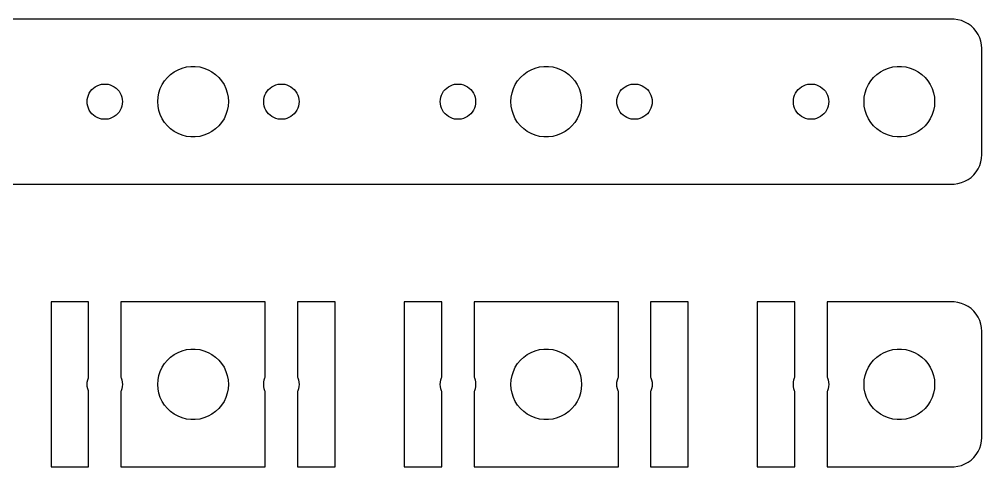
# Model space of a CAD drawing. Header units: metres. Extents: x -134 to 134, y -7 to 79.
# Drawn here: x 52.7 to 134.5, y 41 to 79 of the extents above; entities that cross this region are included whole.
import ezdxf

# ---------------------------------------------------------------- set-up
doc = ezdxf.new("R2010")
doc.units = ezdxf.units.M

msp = doc.modelspace()

# ---------------------------------------------------------------- linework, layer by layer
for p, q in [((132.157, 78.9951), (-132.157, 78.9951)), ((132.468, 78.9557), (132.157, 78.9951)), ((132.773, 78.8776), (132.468, 78.9557)), ((133.064, 78.7621), (132.773, 78.8776)), ((133.34, 78.6108), (133.064, 78.7621)), ((133.594, 78.4263), (133.34, 78.6108)), ((133.822, 78.2114), (133.594, 78.4263)), ((134.023, 77.9695), (133.822, 78.2114)), ((134.191, 77.7044), (134.023, 77.9695)), ((134.324, 77.4203), (134.191, 77.7044)), ((134.421, 77.1217), (134.324, 77.4203)), ((134.48, 76.8133), (134.421, 77.1217)), ((134.5, 76.5), (134.48, 76.8133)), ((134.5, 67.5), (134.5, 76.5)), ((65.5877, 74.3115), (65.8925, 74.533)), ((65.8925, 74.533), (66.2227, 74.7145)), ((66.2227, 74.7145), (66.573, 74.8532)), ((66.573, 74.8532), (66.9379, 74.9469)), ((66.9379, 74.9469), (67.3116, 74.9941)), ((67.3116, 74.9941), (67.6884, 74.9941)), ((67.6884, 74.9941), (68.0621, 74.9469)), ((68.0621, 74.9469), (68.427, 74.8532)), ((68.427, 74.8532), (68.7773, 74.7145)), ((68.7773, 74.7145), (69.1075, 74.533)), ((69.1075, 74.533), (69.4123, 74.3115)), ((95.5877, 74.3115), (95.8925, 74.533)), ((95.8925, 74.533), (96.2227, 74.7145)), ((96.2227, 74.7145), (96.573, 74.8532)), ((96.573, 74.8532), (96.9379, 74.9469)), ((96.9379, 74.9469), (97.3116, 74.9941)), ((97.3116, 74.9941), (97.6884, 74.9941)), ((97.6884, 74.9941), (98.0621, 74.9469)), ((98.0621, 74.9469), (98.427, 74.8532)), ((98.427, 74.8532), (98.7773, 74.7145)), ((98.7773, 74.7145), (99.1075, 74.533)), ((99.1075, 74.533), (99.4123, 74.3115)), ((125.588, 74.3115), (125.893, 74.533)), ((125.893, 74.533), (126.223, 74.7145)), ((126.223, 74.7145), (126.573, 74.8532)), ((126.573, 74.8532), (126.938, 74.9469)), ((126.938, 74.9469), (127.312, 74.9941)), ((127.312, 74.9941), (127.688, 74.9941)), ((127.688, 74.9941), (128.062, 74.9469)), ((128.062, 74.9469), (128.427, 74.8532)), ((128.427, 74.8532), (128.777, 74.7145)), ((128.777, 74.7145), (129.107, 74.533)), ((129.107, 74.533), (129.412, 74.3115)), ((64.8711, 73.4453), (65.073, 73.7634)), ((65.073, 73.7634), (65.3131, 74.0536)), ((65.3131, 74.0536), (65.5877, 74.3115)), ((69.4123, 74.3115), (69.6869, 74.0536)), ((69.6869, 74.0536), (69.927, 73.7634)), ((69.927, 73.7634), (70.1289, 73.4453)), ((94.8711, 73.4453), (95.073, 73.7634)), ((95.073, 73.7634), (95.3131, 74.0536)), ((95.3131, 74.0536), (95.5877, 74.3115)), ((99.4123, 74.3115), (99.6869, 74.0536)), ((99.6869, 74.0536), (99.927, 73.7634)), ((99.927, 73.7634), (100.129, 73.4453)), ((124.871, 73.4453), (125.073, 73.7634)), ((125.073, 73.7634), (125.313, 74.0536)), ((125.313, 74.0536), (125.588, 74.3115)), ((129.412, 74.3115), (129.687, 74.0536)), ((129.687, 74.0536), (129.927, 73.7634)), ((129.927, 73.7634), (130.129, 73.4453)), ((58.6855, 72.7226), (58.7865, 72.8817)), ((58.7865, 72.8817), (58.9065, 73.0268)), ((58.9065, 73.0268), (59.0439, 73.1558)), ((59.0439, 73.1558), (59.1963, 73.2665)), ((59.1963, 73.2665), (59.3613, 73.3572)), ((59.3613, 73.3572), (59.5365, 73.4266)), ((59.5365, 73.4266), (59.7189, 73.4734)), ((59.7189, 73.4734), (59.9058, 73.497)), ((59.9058, 73.497), (60.0942, 73.497)), ((60.0942, 73.497), (60.2811, 73.4734)), ((60.2811, 73.4734), (60.4635, 73.4266)), ((60.4635, 73.4266), (60.6387, 73.3572)), ((60.6387, 73.3572), (60.8037, 73.2665)), ((60.8037, 73.2665), (60.9561, 73.1558)), ((60.9561, 73.1558), (61.0934, 73.0268)), ((61.0934, 73.0268), (61.2135, 72.8817)), ((61.2135, 72.8817), (61.3145, 72.7226)), ((64.5943, 72.7461), (64.7107, 73.1044)), ((64.7107, 73.1044), (64.8711, 73.4453)), ((70.1289, 73.4453), (70.2893, 73.1044)), ((70.2893, 73.1044), (70.4057, 72.7461)), ((73.6855, 72.7226), (73.7865, 72.8817)), ((73.7865, 72.8817), (73.9065, 73.0268)), ((73.9065, 73.0268), (74.0439, 73.1558)), ((74.0439, 73.1558), (74.1963, 73.2665)), ((74.1963, 73.2665), (74.3613, 73.3572)), ((74.3613, 73.3572), (74.5365, 73.4266)), ((74.5365, 73.4266), (74.7189, 73.4734)), ((74.7189, 73.4734), (74.9058, 73.497)), ((74.9058, 73.497), (75.0942, 73.497)), ((75.0942, 73.497), (75.2811, 73.4734)), ((75.2811, 73.4734), (75.4635, 73.4266)), ((75.4635, 73.4266), (75.6387, 73.3572)), ((75.6387, 73.3572), (75.8037, 73.2665)), ((75.8037, 73.2665), (75.9561, 73.1558)), ((75.9561, 73.1558), (76.0934, 73.0268)), ((76.0934, 73.0268), (76.2135, 72.8817)), ((76.2135, 72.8817), (76.3145, 72.7226)), ((88.6855, 72.7226), (88.7865, 72.8817)), ((88.7865, 72.8817), (88.9065, 73.0268)), ((88.9065, 73.0268), (89.0439, 73.1558)), ((89.0439, 73.1558), (89.1963, 73.2665)), ((89.1963, 73.2665), (89.3613, 73.3572)), ((89.3613, 73.3572), (89.5365, 73.4266)), ((89.5365, 73.4266), (89.7189, 73.4734)), ((89.7189, 73.4734), (89.9058, 73.497)), ((89.9058, 73.497), (90.0942, 73.497)), ((90.0942, 73.497), (90.2811, 73.4734)), ((90.2811, 73.4734), (90.4635, 73.4266)), ((90.4635, 73.4266), (90.6387, 73.3572)), ((90.6387, 73.3572), (90.8037, 73.2665)), ((90.8037, 73.2665), (90.9561, 73.1558)), ((90.9561, 73.1558), (91.0934, 73.0268)), ((91.0934, 73.0268), (91.2135, 72.8817)), ((91.2135, 72.8817), (91.3145, 72.7226)), ((94.5943, 72.7461), (94.7107, 73.1044)), ((94.7107, 73.1044), (94.8711, 73.4453)), ((100.129, 73.4453), (100.289, 73.1044)), ((100.289, 73.1044), (100.406, 72.7461)), ((103.686, 72.7226), (103.786, 72.8817)), ((103.786, 72.8817), (103.907, 73.0268)), ((103.907, 73.0268), (104.044, 73.1558)), ((104.044, 73.1558), (104.196, 73.2665)), ((104.196, 73.2665), (104.361, 73.3572)), ((104.361, 73.3572), (104.536, 73.4266)), ((104.536, 73.4266), (104.719, 73.4734)), ((104.719, 73.4734), (104.906, 73.497)), ((104.906, 73.497), (105.094, 73.497)), ((105.094, 73.497), (105.281, 73.4734)), ((105.281, 73.4734), (105.464, 73.4266)), ((105.464, 73.4266), (105.639, 73.3572)), ((105.639, 73.3572), (105.804, 73.2665)), ((105.804, 73.2665), (105.956, 73.1558)), ((105.956, 73.1558), (106.093, 73.0268)), ((106.093, 73.0268), (106.214, 72.8817)), ((106.214, 72.8817), (106.314, 72.7226)), ((118.686, 72.7226), (118.786, 72.8817)), ((118.786, 72.8817), (118.907, 73.0268)), ((118.907, 73.0268), (119.044, 73.1558)), ((119.044, 73.1558), (119.196, 73.2665)), ((119.196, 73.2665), (119.361, 73.3572)), ((119.361, 73.3572), (119.536, 73.4266)), ((119.536, 73.4266), (119.719, 73.4734)), ((119.719, 73.4734), (119.906, 73.497)), ((119.906, 73.497), (120.094, 73.497)), ((120.094, 73.497), (120.281, 73.4734)), ((120.281, 73.4734), (120.464, 73.4266)), ((120.464, 73.4266), (120.639, 73.3572)), ((120.639, 73.3572), (120.804, 73.2665)), ((120.804, 73.2665), (120.956, 73.1558)), ((120.956, 73.1558), (121.093, 73.0268)), ((121.093, 73.0268), (121.214, 72.8817)), ((121.214, 72.8817), (121.314, 72.7226)), ((124.594, 72.7461), (124.711, 73.1044)), ((124.711, 73.1044), (124.871, 73.4453)), ((130.129, 73.4453), (130.289, 73.1044)), ((130.289, 73.1044), (130.406, 72.7461)), ((58.5, 72), (58.5118, 72.188)), ((58.5118, 71.812), (58.5, 72)), ((58.5118, 72.188), (58.5471, 72.373)), ((58.5471, 72.373), (58.6053, 72.5522)), ((58.6053, 72.5522), (58.6855, 72.7226)), ((61.3145, 72.7226), (61.3947, 72.5522)), ((61.3947, 72.5522), (61.4529, 72.373)), ((61.4529, 72.373), (61.4882, 72.188)), ((61.4882, 72.188), (61.5, 72)), ((61.5, 72), (61.4882, 71.812)), ((64.5, 72), (64.5237, 72.376)), ((64.5237, 71.624), (64.5, 72)), ((64.5237, 72.376), (64.5943, 72.7461)), ((70.4057, 72.7461), (70.4763, 72.376)), ((70.4763, 72.376), (70.5, 72)), ((70.5, 72), (70.4763, 71.624)), ((73.5, 72), (73.5118, 72.188)), ((73.5118, 71.812), (73.5, 72)), ((73.5118, 72.188), (73.5471, 72.373)), ((73.5471, 72.373), (73.6053, 72.5522)), ((73.6053, 72.5522), (73.6855, 72.7226)), ((76.3145, 72.7226), (76.3947, 72.5522)), ((76.3947, 72.5522), (76.4529, 72.373)), ((76.4529, 72.373), (76.4882, 72.188)), ((76.4882, 72.188), (76.5, 72)), ((76.5, 72), (76.4882, 71.812)), ((88.5, 72), (88.5118, 72.188)), ((88.5118, 71.812), (88.5, 72)), ((88.5118, 72.188), (88.5471, 72.373)), ((88.5471, 72.373), (88.6053, 72.5522)), ((88.6053, 72.5522), (88.6855, 72.7226)), ((91.3145, 72.7226), (91.3947, 72.5522)), ((91.3947, 72.5522), (91.4529, 72.373)), ((91.4529, 72.373), (91.4882, 72.188)), ((91.4882, 72.188), (91.5, 72)), ((91.5, 72), (91.4882, 71.812)), ((94.5, 72), (94.5237, 72.376)), ((94.5237, 71.624), (94.5, 72)), ((94.5237, 72.376), (94.5943, 72.7461)), ((100.406, 72.7461), (100.476, 72.376)), ((100.476, 72.376), (100.5, 72)), ((100.5, 72), (100.476, 71.624)), ((103.5, 72), (103.512, 72.188)), ((103.512, 71.812), (103.5, 72)), ((103.512, 72.188), (103.547, 72.373)), ((103.547, 72.373), (103.605, 72.5522)), ((103.605, 72.5522), (103.686, 72.7226)), ((106.314, 72.7226), (106.395, 72.5522)), ((106.395, 72.5522), (106.453, 72.373)), ((106.453, 72.373), (106.488, 72.188)), ((106.488, 72.188), (106.5, 72)), ((106.5, 72), (106.488, 71.812)), ((118.5, 72), (118.512, 72.188)), ((118.512, 71.812), (118.5, 72)), ((118.512, 72.188), (118.547, 72.373)), ((118.547, 72.373), (118.605, 72.5522)), ((118.605, 72.5522), (118.686, 72.7226)), ((121.314, 72.7226), (121.395, 72.5522)), ((121.395, 72.5522), (121.453, 72.373)), ((121.453, 72.373), (121.488, 72.188)), ((121.488, 72.188), (121.5, 72)), ((121.5, 72), (121.488, 71.812)), ((124.5, 72), (124.524, 72.376)), ((124.524, 71.624), (124.5, 72)), ((124.524, 72.376), (124.594, 72.7461)), ((130.406, 72.7461), (130.476, 72.376)), ((130.476, 72.376), (130.5, 72)), ((130.5, 72), (130.476, 71.624)), ((58.5471, 71.627), (58.5118, 71.812)), ((58.6053, 71.4478), (58.5471, 71.627)), ((58.6855, 71.2774), (58.6053, 71.4478)), ((58.7865, 71.1183), (58.6855, 71.2774)), ((61.3145, 71.2774), (61.2135, 71.1183)), ((61.3947, 71.4478), (61.3145, 71.2774)), ((61.4529, 71.627), (61.3947, 71.4478)), ((61.4882, 71.812), (61.4529, 71.627)), ((64.5943, 71.2539), (64.5237, 71.624)), ((64.7107, 70.8956), (64.5943, 71.2539)), ((70.4057, 71.2539), (70.2893, 70.8956)), ((70.4763, 71.624), (70.4057, 71.2539)), ((73.5471, 71.627), (73.5118, 71.812)), ((73.6053, 71.4478), (73.5471, 71.627)), ((73.6855, 71.2774), (73.6053, 71.4478)), ((73.7865, 71.1183), (73.6855, 71.2774)), ((76.3145, 71.2774), (76.2135, 71.1183)), ((76.3947, 71.4478), (76.3145, 71.2774)), ((76.4529, 71.627), (76.3947, 71.4478)), ((76.4882, 71.812), (76.4529, 71.627)), ((88.5471, 71.627), (88.5118, 71.812)), ((88.6053, 71.4478), (88.5471, 71.627)), ((88.6855, 71.2774), (88.6053, 71.4478)), ((88.7865, 71.1183), (88.6855, 71.2774)), ((91.3145, 71.2774), (91.2135, 71.1183)), ((91.3947, 71.4478), (91.3145, 71.2774)), ((91.4529, 71.627), (91.3947, 71.4478)), ((91.4882, 71.812), (91.4529, 71.627)), ((94.5943, 71.2539), (94.5237, 71.624)), ((94.7107, 70.8956), (94.5943, 71.2539)), ((100.406, 71.2539), (100.289, 70.8956)), ((100.476, 71.624), (100.406, 71.2539)), ((103.547, 71.627), (103.512, 71.812)), ((103.605, 71.4478), (103.547, 71.627)), ((103.686, 71.2774), (103.605, 71.4478)), ((103.786, 71.1183), (103.686, 71.2774)), ((106.314, 71.2774), (106.214, 71.1183)), ((106.395, 71.4478), (106.314, 71.2774)), ((106.453, 71.627), (106.395, 71.4478)), ((106.488, 71.812), (106.453, 71.627)), ((118.547, 71.627), (118.512, 71.812)), ((118.605, 71.4478), (118.547, 71.627)), ((118.686, 71.2774), (118.605, 71.4478)), ((118.786, 71.1183), (118.686, 71.2774)), ((121.314, 71.2774), (121.214, 71.1183)), ((121.395, 71.4478), (121.314, 71.2774)), ((121.453, 71.627), (121.395, 71.4478)), ((121.488, 71.812), (121.453, 71.627)), ((124.594, 71.2539), (124.524, 71.624)), ((124.711, 70.8956), (124.594, 71.2539)), ((130.406, 71.2539), (130.289, 70.8956)), ((130.476, 71.624), (130.406, 71.2539)), ((58.9065, 70.9732), (58.7865, 71.1183)), ((59.0439, 70.8442), (58.9065, 70.9732)), ((59.1963, 70.7335), (59.0439, 70.8442)), ((59.3613, 70.6428), (59.1963, 70.7335)), ((59.5365, 70.5734), (59.3613, 70.6428)), ((59.7189, 70.5266), (59.5365, 70.5734)), ((59.9058, 70.503), (59.7189, 70.5266)), ((60.0942, 70.503), (59.9058, 70.503)), ((60.2811, 70.5266), (60.0942, 70.503)), ((60.4635, 70.5734), (60.2811, 70.5266)), ((60.6387, 70.6428), (60.4635, 70.5734)), ((60.8037, 70.7335), (60.6387, 70.6428)), ((60.9561, 70.8442), (60.8037, 70.7335)), ((61.0934, 70.9732), (60.9561, 70.8442)), ((61.2135, 71.1183), (61.0934, 70.9732)), ((64.8711, 70.5547), (64.7107, 70.8956)), ((65.073, 70.2366), (64.8711, 70.5547)), ((70.1289, 70.5547), (69.927, 70.2366)), ((70.2893, 70.8956), (70.1289, 70.5547)), ((73.9065, 70.9732), (73.7865, 71.1183)), ((74.0439, 70.8442), (73.9065, 70.9732)), ((74.1963, 70.7335), (74.0439, 70.8442)), ((74.3613, 70.6428), (74.1963, 70.7335)), ((74.5365, 70.5734), (74.3613, 70.6428)), ((74.7189, 70.5266), (74.5365, 70.5734)), ((74.9058, 70.503), (74.7189, 70.5266)), ((75.0942, 70.503), (74.9058, 70.503)), ((75.2811, 70.5266), (75.0942, 70.503)), ((75.4635, 70.5734), (75.2811, 70.5266)), ((75.6387, 70.6428), (75.4635, 70.5734)), ((75.8037, 70.7335), (75.6387, 70.6428)), ((75.9561, 70.8442), (75.8037, 70.7335)), ((76.0934, 70.9732), (75.9561, 70.8442)), ((76.2135, 71.1183), (76.0934, 70.9732)), ((88.9065, 70.9732), (88.7865, 71.1183)), ((89.0439, 70.8442), (88.9065, 70.9732)), ((89.1963, 70.7335), (89.0439, 70.8442)), ((89.3613, 70.6428), (89.1963, 70.7335)), ((89.5365, 70.5734), (89.3613, 70.6428)), ((89.7189, 70.5266), (89.5365, 70.5734)), ((89.9058, 70.503), (89.7189, 70.5266)), ((90.0942, 70.503), (89.9058, 70.503)), ((90.2811, 70.5266), (90.0942, 70.503)), ((90.4635, 70.5734), (90.2811, 70.5266)), ((90.6387, 70.6428), (90.4635, 70.5734)), ((90.8037, 70.7335), (90.6387, 70.6428)), ((90.9561, 70.8442), (90.8037, 70.7335)), ((91.0934, 70.9732), (90.9561, 70.8442)), ((91.2135, 71.1183), (91.0934, 70.9732)), ((94.8711, 70.5547), (94.7107, 70.8956)), ((95.073, 70.2366), (94.8711, 70.5547)), ((100.129, 70.5547), (99.927, 70.2366)), ((100.289, 70.8956), (100.129, 70.5547)), ((103.907, 70.9732), (103.786, 71.1183)), ((104.044, 70.8442), (103.907, 70.9732)), ((104.196, 70.7335), (104.044, 70.8442)), ((104.361, 70.6428), (104.196, 70.7335)), ((104.536, 70.5734), (104.361, 70.6428)), ((104.719, 70.5266), (104.536, 70.5734)), ((104.906, 70.503), (104.719, 70.5266)), ((105.094, 70.503), (104.906, 70.503)), ((105.281, 70.5266), (105.094, 70.503)), ((105.464, 70.5734), (105.281, 70.5266)), ((105.639, 70.6428), (105.464, 70.5734)), ((105.804, 70.7335), (105.639, 70.6428)), ((105.956, 70.8442), (105.804, 70.7335)), ((106.093, 70.9732), (105.956, 70.8442)), ((106.214, 71.1183), (106.093, 70.9732)), ((118.907, 70.9732), (118.786, 71.1183)), ((119.044, 70.8442), (118.907, 70.9732)), ((119.196, 70.7335), (119.044, 70.8442)), ((119.361, 70.6428), (119.196, 70.7335)), ((119.536, 70.5734), (119.361, 70.6428)), ((119.719, 70.5266), (119.536, 70.5734)), ((119.906, 70.503), (119.719, 70.5266)), ((120.094, 70.503), (119.906, 70.503)), ((120.281, 70.5266), (120.094, 70.503)), ((120.464, 70.5734), (120.281, 70.5266)), ((120.639, 70.6428), (120.464, 70.5734)), ((120.804, 70.7335), (120.639, 70.6428)), ((120.956, 70.8442), (120.804, 70.7335)), ((121.093, 70.9732), (120.956, 70.8442)), ((121.214, 71.1183), (121.093, 70.9732)), ((124.871, 70.5547), (124.711, 70.8956)), ((125.073, 70.2366), (124.871, 70.5547)), ((130.129, 70.5547), (129.927, 70.2366)), ((130.289, 70.8956), (130.129, 70.5547)), ((65.3131, 69.9464), (65.073, 70.2366)), ((65.5877, 69.6885), (65.3131, 69.9464)), ((65.8925, 69.467), (65.5877, 69.6885)), ((69.4123, 69.6885), (69.1075, 69.467)), ((69.6869, 69.9464), (69.4123, 69.6885)), ((69.927, 70.2366), (69.6869, 69.9464)), ((95.3131, 69.9464), (95.073, 70.2366)), ((95.5877, 69.6885), (95.3131, 69.9464)), ((95.8925, 69.467), (95.5877, 69.6885)), ((99.4123, 69.6885), (99.1075, 69.467)), ((99.6869, 69.9464), (99.4123, 69.6885)), ((99.927, 70.2366), (99.6869, 69.9464)), ((125.313, 69.9464), (125.073, 70.2366)), ((125.588, 69.6885), (125.313, 69.9464)), ((125.893, 69.467), (125.588, 69.6885)), ((129.412, 69.6885), (129.107, 69.467)), ((129.687, 69.9464), (129.412, 69.6885)), ((129.927, 70.2366), (129.687, 69.9464)), ((66.2227, 69.2855), (65.8925, 69.467)), ((66.573, 69.1468), (66.2227, 69.2855)), ((66.9379, 69.0531), (66.573, 69.1468)), ((67.3116, 69.0059), (66.9379, 69.0531)), ((67.6884, 69.0059), (67.3116, 69.0059)), ((68.0621, 69.0531), (67.6884, 69.0059)), ((68.427, 69.1468), (68.0621, 69.0531)), ((68.7773, 69.2855), (68.427, 69.1468)), ((69.1075, 69.467), (68.7773, 69.2855)), ((96.2227, 69.2855), (95.8925, 69.467)), ((96.573, 69.1468), (96.2227, 69.2855)), ((96.9379, 69.0531), (96.573, 69.1468)), ((97.3116, 69.0059), (96.9379, 69.0531)), ((97.6884, 69.0059), (97.3116, 69.0059)), ((98.0621, 69.0531), (97.6884, 69.0059)), ((98.427, 69.1468), (98.0621, 69.0531)), ((98.7773, 69.2855), (98.427, 69.1468)), ((99.1075, 69.467), (98.7773, 69.2855)), ((126.223, 69.2855), (125.893, 69.467)), ((126.573, 69.1468), (126.223, 69.2855)), ((126.938, 69.0531), (126.573, 69.1468)), ((127.312, 69.0059), (126.938, 69.0531)), ((127.688, 69.0059), (127.312, 69.0059)), ((128.062, 69.0531), (127.688, 69.0059)), ((128.427, 69.1468), (128.062, 69.0531)), ((128.777, 69.2855), (128.427, 69.1468)), ((129.107, 69.467), (128.777, 69.2855)), ((134.421, 66.8783), (134.48, 67.1867)), ((134.48, 67.1867), (134.5, 67.5)), ((134.023, 66.0305), (134.191, 66.2956)), ((134.191, 66.2956), (134.324, 66.5797)), ((134.324, 66.5797), (134.421, 66.8783)), ((133.34, 65.3892), (133.594, 65.5737)), ((133.594, 65.5737), (133.822, 65.7886)), ((133.822, 65.7886), (134.023, 66.0305)), ((-132.157, 65.0049), (132.157, 65.0049)), ((132.157, 65.0049), (132.468, 65.0443)), ((132.468, 65.0443), (132.773, 65.1224)), ((132.773, 65.1224), (133.064, 65.2379)), ((133.064, 65.2379), (133.34, 65.3892)), ((58.6278, 54.9951), (55.4336, 54.9951)), ((55.4336, 54.9951), (55.4336, 41.0049)), ((58.6278, 48.6), (58.6278, 54.9951)), ((73.6278, 54.9951), (61.3722, 54.9951)), ((61.3722, 54.9951), (61.3722, 48.6)), ((73.6278, 48.6), (73.6278, 54.9951)), ((79.5664, 54.9951), (76.3722, 54.9951)), ((76.3722, 54.9951), (76.3722, 48.6)), ((79.5664, 41.0049), (79.5664, 54.9951)), ((88.6278, 54.9951), (85.4336, 54.9951)), ((85.4336, 54.9951), (85.4336, 41.0049)), ((88.6278, 48.6), (88.6278, 54.9951)), ((103.628, 54.9951), (91.3722, 54.9951)), ((91.3722, 54.9951), (91.3722, 48.6)), ((103.628, 48.6), (103.628, 54.9951)), ((109.566, 54.9951), (106.372, 54.9951)), ((106.372, 54.9951), (106.372, 48.6)), ((109.566, 41.0049), (109.566, 54.9951)), ((118.628, 54.9951), (115.434, 54.9951)), ((115.434, 54.9951), (115.434, 41.0049)), ((118.628, 48.6), (118.628, 54.9951)), ((132.157, 54.9951), (121.372, 54.9951)), ((121.372, 54.9951), (121.372, 48.6)), ((132.468, 54.9557), (132.157, 54.9951)), ((132.773, 54.8776), (132.468, 54.9557)), ((133.064, 54.7621), (132.773, 54.8776)), ((133.34, 54.6108), (133.064, 54.7621)), ((133.594, 54.4263), (133.34, 54.6108)), ((133.822, 54.2114), (133.594, 54.4263)), ((134.023, 53.9695), (133.822, 54.2114)), ((134.191, 53.7044), (134.023, 53.9695)), ((134.324, 53.4203), (134.191, 53.7044)), ((134.421, 53.1217), (134.324, 53.4203)), ((134.48, 52.8133), (134.421, 53.1217)), ((134.5, 52.5), (134.48, 52.8133)), ((134.5, 43.5), (134.5, 52.5)), ((65.8925, 50.533), (66.2227, 50.7145)), ((66.2227, 50.7145), (66.573, 50.8532)), ((66.573, 50.8532), (66.9379, 50.9469)), ((66.9379, 50.9469), (67.3116, 50.9941)), ((67.3116, 50.9941), (67.6884, 50.9941)), ((67.6884, 50.9941), (68.0621, 50.9469)), ((68.0621, 50.9469), (68.427, 50.8532)), ((68.427, 50.8532), (68.7773, 50.7145)), ((68.7773, 50.7145), (69.1075, 50.533)), ((95.8925, 50.533), (96.2227, 50.7145)), ((96.2227, 50.7145), (96.573, 50.8532)), ((96.573, 50.8532), (96.9379, 50.9469)), ((96.9379, 50.9469), (97.3116, 50.9941)), ((97.3116, 50.9941), (97.6884, 50.9941)), ((97.6884, 50.9941), (98.0621, 50.9469)), ((98.0621, 50.9469), (98.427, 50.8532)), ((98.427, 50.8532), (98.7773, 50.7145)), ((98.7773, 50.7145), (99.1075, 50.533)), ((125.893, 50.533), (126.223, 50.7145)), ((126.223, 50.7145), (126.573, 50.8532)), ((126.573, 50.8532), (126.938, 50.9469)), ((126.938, 50.9469), (127.312, 50.9941)), ((127.312, 50.9941), (127.688, 50.9941)), ((127.688, 50.9941), (128.062, 50.9469)), ((128.062, 50.9469), (128.427, 50.8532)), ((128.427, 50.8532), (128.777, 50.7145)), ((128.777, 50.7145), (129.107, 50.533)), ((65.073, 49.7634), (65.3131, 50.0536)), ((65.3131, 50.0536), (65.5877, 50.3115)), ((65.5877, 50.3115), (65.8925, 50.533)), ((69.1075, 50.533), (69.4123, 50.3115)), ((69.4123, 50.3115), (69.6869, 50.0536)), ((69.6869, 50.0536), (69.927, 49.7634)), ((95.073, 49.7634), (95.3131, 50.0536)), ((95.3131, 50.0536), (95.5877, 50.3115)), ((95.5877, 50.3115), (95.8925, 50.533)), ((99.1075, 50.533), (99.4123, 50.3115)), ((99.4123, 50.3115), (99.6869, 50.0536)), ((99.6869, 50.0536), (99.927, 49.7634)), ((125.073, 49.7634), (125.313, 50.0536)), ((125.313, 50.0536), (125.588, 50.3115)), ((125.588, 50.3115), (125.893, 50.533)), ((129.107, 50.533), (129.412, 50.3115)), ((129.412, 50.3115), (129.687, 50.0536)), ((129.687, 50.0536), (129.927, 49.7634)), ((64.5943, 48.7461), (64.7107, 49.1044)), ((64.7107, 49.1044), (64.8711, 49.4453)), ((64.8711, 49.4453), (65.073, 49.7634)), ((69.927, 49.7634), (70.1289, 49.4453)), ((70.1289, 49.4453), (70.2893, 49.1044)), ((70.2893, 49.1044), (70.4057, 48.7461)), ((94.5943, 48.7461), (94.7107, 49.1044)), ((94.7107, 49.1044), (94.8711, 49.4453)), ((94.8711, 49.4453), (95.073, 49.7634)), ((99.927, 49.7634), (100.129, 49.4453)), ((100.129, 49.4453), (100.289, 49.1044)), ((100.289, 49.1044), (100.406, 48.7461)), ((124.594, 48.7461), (124.711, 49.1044)), ((124.711, 49.1044), (124.871, 49.4453)), ((124.871, 49.4453), (125.073, 49.7634)), ((129.927, 49.7634), (130.129, 49.4453)), ((130.129, 49.4453), (130.289, 49.1044)), ((130.289, 49.1044), (130.406, 48.7461)), ((58.5118, 48.188), (58.5471, 48.373)), ((58.5471, 48.373), (58.6053, 48.5522)), ((58.6053, 48.5522), (58.6278, 48.6)), ((61.3722, 48.6), (61.3947, 48.5522)), ((61.3947, 48.5522), (61.4529, 48.373)), ((61.4529, 48.373), (61.4882, 48.188)), ((64.5, 48), (64.5237, 48.376)), ((64.5237, 48.376), (64.5943, 48.7461)), ((70.4057, 48.7461), (70.4763, 48.376)), ((70.4763, 48.376), (70.5, 48)), ((73.5118, 48.188), (73.5471, 48.373)), ((73.5471, 48.373), (73.6053, 48.5522)), ((73.6053, 48.5522), (73.6278, 48.6)), ((76.3722, 48.6), (76.3947, 48.5522)), ((76.3947, 48.5522), (76.4529, 48.373)), ((76.4529, 48.373), (76.4882, 48.188)), ((88.5118, 48.188), (88.5471, 48.373)), ((88.5471, 48.373), (88.6053, 48.5522)), ((88.6053, 48.5522), (88.6278, 48.6)), ((91.3722, 48.6), (91.3947, 48.5522)), ((91.3947, 48.5522), (91.4529, 48.373)), ((91.4529, 48.373), (91.4882, 48.188)), ((94.5, 48), (94.5237, 48.376)), ((94.5237, 48.376), (94.5943, 48.7461)), ((100.406, 48.7461), (100.476, 48.376)), ((100.476, 48.376), (100.5, 48)), ((103.512, 48.188), (103.547, 48.373)), ((103.547, 48.373), (103.605, 48.5522)), ((103.605, 48.5522), (103.628, 48.6)), ((106.372, 48.6), (106.395, 48.5522)), ((106.395, 48.5522), (106.453, 48.373)), ((106.453, 48.373), (106.488, 48.188)), ((118.512, 48.188), (118.547, 48.373)), ((118.547, 48.373), (118.605, 48.5522)), ((118.605, 48.5522), (118.628, 48.6)), ((121.372, 48.6), (121.395, 48.5522)), ((121.395, 48.5522), (121.453, 48.373)), ((121.453, 48.373), (121.488, 48.188)), ((124.5, 48), (124.524, 48.376)), ((124.524, 48.376), (124.594, 48.7461)), ((130.406, 48.7461), (130.476, 48.376)), ((130.476, 48.376), (130.5, 48)), ((58.5, 48), (58.5118, 48.188)), ((58.5118, 47.812), (58.5, 48)), ((58.5471, 47.627), (58.5118, 47.812)), ((58.6053, 47.4478), (58.5471, 47.627)), ((58.6278, 47.4), (58.6053, 47.4478)), ((61.3947, 47.4478), (61.3722, 47.4)), ((61.4529, 47.627), (61.3947, 47.4478)), ((61.4882, 47.812), (61.4529, 47.627)), ((61.4882, 48.188), (61.5, 48)), ((61.5, 48), (61.4882, 47.812)), ((64.5237, 47.624), (64.5, 48)), ((64.5943, 47.2539), (64.5237, 47.624)), ((70.4763, 47.624), (70.4057, 47.2539)), ((70.5, 48), (70.4763, 47.624)), ((73.5, 48), (73.5118, 48.188)), ((73.5118, 47.812), (73.5, 48)), ((73.5471, 47.627), (73.5118, 47.812)), ((73.6053, 47.4478), (73.5471, 47.627)), ((73.6278, 47.4), (73.6053, 47.4478)), ((76.3947, 47.4478), (76.3722, 47.4)), ((76.4529, 47.627), (76.3947, 47.4478)), ((76.4882, 47.812), (76.4529, 47.627)), ((76.4882, 48.188), (76.5, 48)), ((76.5, 48), (76.4882, 47.812)), ((88.5, 48), (88.5118, 48.188)), ((88.5118, 47.812), (88.5, 48)), ((88.5471, 47.627), (88.5118, 47.812)), ((88.6053, 47.4478), (88.5471, 47.627)), ((88.6278, 47.4), (88.6053, 47.4478)), ((91.3947, 47.4478), (91.3722, 47.4)), ((91.4529, 47.627), (91.3947, 47.4478)), ((91.4882, 47.812), (91.4529, 47.627)), ((91.4882, 48.188), (91.5, 48)), ((91.5, 48), (91.4882, 47.812)), ((94.5237, 47.624), (94.5, 48)), ((94.5943, 47.2539), (94.5237, 47.624)), ((100.476, 47.624), (100.406, 47.2539)), ((100.5, 48), (100.476, 47.624)), ((103.5, 48), (103.512, 48.188)), ((103.512, 47.812), (103.5, 48)), ((103.547, 47.627), (103.512, 47.812)), ((103.605, 47.4478), (103.547, 47.627)), ((103.628, 47.4), (103.605, 47.4478)), ((106.395, 47.4478), (106.372, 47.4)), ((106.453, 47.627), (106.395, 47.4478)), ((106.488, 47.812), (106.453, 47.627)), ((106.488, 48.188), (106.5, 48)), ((106.5, 48), (106.488, 47.812)), ((118.5, 48), (118.512, 48.188)), ((118.512, 47.812), (118.5, 48)), ((118.547, 47.627), (118.512, 47.812)), ((118.605, 47.4478), (118.547, 47.627)), ((118.628, 47.4), (118.605, 47.4478)), ((121.395, 47.4478), (121.372, 47.4)), ((121.453, 47.627), (121.395, 47.4478)), ((121.488, 47.812), (121.453, 47.627)), ((121.488, 48.188), (121.5, 48)), ((121.5, 48), (121.488, 47.812)), ((124.524, 47.624), (124.5, 48)), ((124.594, 47.2539), (124.524, 47.624)), ((130.476, 47.624), (130.406, 47.2539)), ((130.5, 48), (130.476, 47.624)), ((58.6278, 41.0049), (58.6278, 47.4)), ((61.3722, 47.4), (61.3722, 41.0049)), ((64.7107, 46.8956), (64.5943, 47.2539)), ((64.8711, 46.5547), (64.7107, 46.8956)), ((70.2893, 46.8956), (70.1289, 46.5547)), ((70.4057, 47.2539), (70.2893, 46.8956)), ((73.6278, 41.0049), (73.6278, 47.4)), ((76.3722, 47.4), (76.3722, 41.0049)), ((88.6278, 41.0049), (88.6278, 47.4)), ((91.3722, 47.4), (91.3722, 41.0049)), ((94.7107, 46.8956), (94.5943, 47.2539)), ((94.8711, 46.5547), (94.7107, 46.8956)), ((100.289, 46.8956), (100.129, 46.5547)), ((100.406, 47.2539), (100.289, 46.8956)), ((103.628, 41.0049), (103.628, 47.4)), ((106.372, 47.4), (106.372, 41.0049)), ((118.628, 41.0049), (118.628, 47.4)), ((121.372, 47.4), (121.372, 41.0049)), ((124.711, 46.8956), (124.594, 47.2539)), ((124.871, 46.5547), (124.711, 46.8956)), ((130.289, 46.8956), (130.129, 46.5547)), ((130.406, 47.2539), (130.289, 46.8956)), ((65.073, 46.2366), (64.8711, 46.5547)), ((65.3131, 45.9464), (65.073, 46.2366)), ((65.5877, 45.6885), (65.3131, 45.9464)), ((69.6869, 45.9464), (69.4123, 45.6885)), ((69.927, 46.2366), (69.6869, 45.9464)), ((70.1289, 46.5547), (69.927, 46.2366)), ((95.073, 46.2366), (94.8711, 46.5547)), ((95.3131, 45.9464), (95.073, 46.2366)), ((95.5877, 45.6885), (95.3131, 45.9464)), ((99.6869, 45.9464), (99.4123, 45.6885)), ((99.927, 46.2366), (99.6869, 45.9464)), ((100.129, 46.5547), (99.927, 46.2366)), ((125.073, 46.2366), (124.871, 46.5547)), ((125.313, 45.9464), (125.073, 46.2366)), ((125.588, 45.6885), (125.313, 45.9464)), ((129.687, 45.9464), (129.412, 45.6885)), ((129.927, 46.2366), (129.687, 45.9464)), ((130.129, 46.5547), (129.927, 46.2366)), ((65.8925, 45.467), (65.5877, 45.6885)), ((66.2227, 45.2855), (65.8925, 45.467)), ((66.573, 45.1468), (66.2227, 45.2855)), ((66.9379, 45.0531), (66.573, 45.1468)), ((67.3116, 45.0059), (66.9379, 45.0531)), ((67.6884, 45.0059), (67.3116, 45.0059)), ((68.0621, 45.0531), (67.6884, 45.0059)), ((68.427, 45.1468), (68.0621, 45.0531)), ((68.7773, 45.2855), (68.427, 45.1468)), ((69.1075, 45.467), (68.7773, 45.2855)), ((69.4123, 45.6885), (69.1075, 45.467)), ((95.8925, 45.467), (95.5877, 45.6885)), ((96.2227, 45.2855), (95.8925, 45.467)), ((96.573, 45.1468), (96.2227, 45.2855)), ((96.9379, 45.0531), (96.573, 45.1468)), ((97.3116, 45.0059), (96.9379, 45.0531)), ((97.6884, 45.0059), (97.3116, 45.0059)), ((98.0621, 45.0531), (97.6884, 45.0059)), ((98.427, 45.1468), (98.0621, 45.0531)), ((98.7773, 45.2855), (98.427, 45.1468)), ((99.1075, 45.467), (98.7773, 45.2855)), ((99.4123, 45.6885), (99.1075, 45.467)), ((125.893, 45.467), (125.588, 45.6885)), ((126.223, 45.2855), (125.893, 45.467)), ((126.573, 45.1468), (126.223, 45.2855)), ((126.938, 45.0531), (126.573, 45.1468)), ((127.312, 45.0059), (126.938, 45.0531)), ((127.688, 45.0059), (127.312, 45.0059)), ((128.062, 45.0531), (127.688, 45.0059)), ((128.427, 45.1468), (128.062, 45.0531)), ((128.777, 45.2855), (128.427, 45.1468)), ((129.107, 45.467), (128.777, 45.2855)), ((129.412, 45.6885), (129.107, 45.467)), ((134.48, 43.1867), (134.5, 43.5)), ((134.191, 42.2956), (134.324, 42.5797)), ((134.324, 42.5797), (134.421, 42.8783)), ((134.421, 42.8783), (134.48, 43.1867)), ((133.594, 41.5737), (133.822, 41.7886)), ((133.822, 41.7886), (134.023, 42.0305)), ((134.023, 42.0305), (134.191, 42.2956)), ((55.4336, 41.0049), (58.6278, 41.0049)), ((61.3722, 41.0049), (73.6278, 41.0049)), ((76.3722, 41.0049), (79.5664, 41.0049)), ((85.4336, 41.0049), (88.6278, 41.0049)), ((91.3722, 41.0049), (103.628, 41.0049)), ((106.372, 41.0049), (109.566, 41.0049)), ((115.434, 41.0049), (118.628, 41.0049)), ((121.372, 41.0049), (132.157, 41.0049)), ((132.157, 41.0049), (132.468, 41.0443)), ((132.468, 41.0443), (132.773, 41.1224)), ((132.773, 41.1224), (133.064, 41.2379)), ((133.064, 41.2379), (133.34, 41.3892)), ((133.34, 41.3892), (133.594, 41.5737))]:
    msp.add_line(p, q)

doc.saveas('drawing.dxf')
